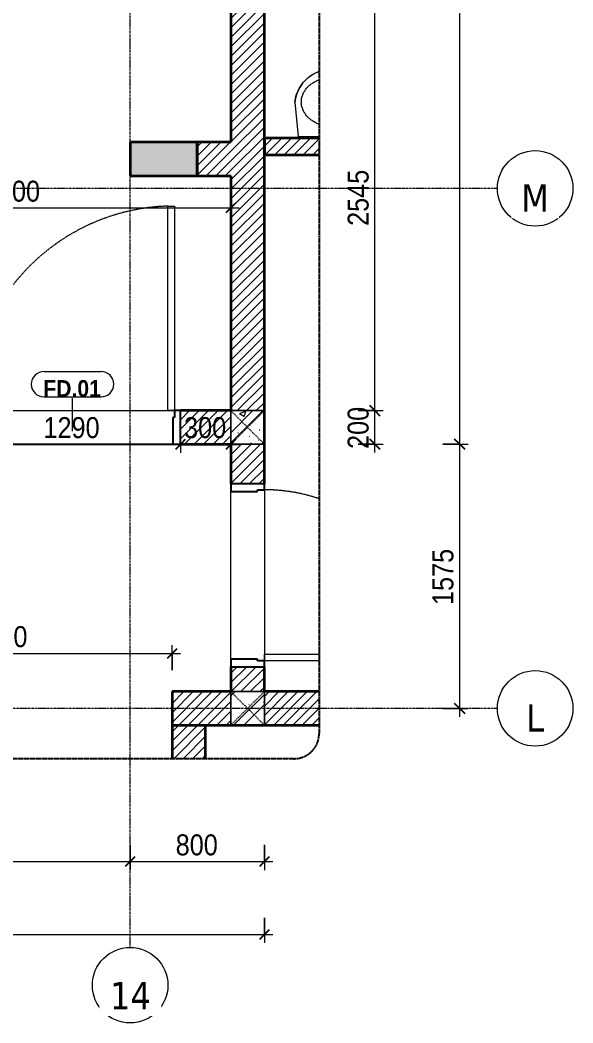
# Model space of a CAD drawing. Header units: millimetres. Extents: x 112507 to 177976, y -4970 to 80839.
# Drawn here: x 117597 to 120891, y 68062 to 74040 of the extents above; entities that cross this region are included whole.
import ezdxf

# ---------------------------------------------------------------- set-up
doc = ezdxf.new("R2010")
doc.units = ezdxf.units.MM
for name, pattern in [('Dash', [6, 3, -3]), ('Dash - Tight', [4.5, 3, -1.5]), ('Grid Line', [22.225, 12.7, -3.175, 3.175, -3.175]), ('Hidden', [7.14375, 4.7625, -2.38125])]:
    doc.linetypes.add(name, pattern=pattern)
for name, color, linetype, lineweight in [('0-1', 7, 'Continuous', 5), ('A-ANNO-DIMS', 211, 'Continuous', 9), ('A-ANNO-DIMS-50', 211, 'Continuous', 9), ('A-DETL-GENF-1', 250, 'Continuous', 18), ('A-DETL-GENF-2', 92, 'Dash - Tight', 18), ('A-DETL-GENF-4', 92, 'Hidden', 25), ('A-DETL-THIN-1', 250, 'Continuous', 18), ('A-DOOR', 31, 'Continuous', 18), ('A-DOOR-1', 250, 'Continuous', 18), ('A-DOOR-2', 10, 'Continuous', 25), ('A-DOOR-FRAM', 31, 'Continuous', 25), ('A-DOOR-IDEN', 31, 'Continuous', 9), ('A-FLOR', 192, 'Continuous', 18), ('A-FLOR-1', 250, 'Continuous', 18), ('A-WALL', 113, 'Continuous', 18), ('A-WALL-1', 7, 'Continuous', 35), ('A-WALL-2', 250, 'Continuous', 18), ('A-WALL-3', 113, 'Continuous', 35), ('A-WALL-PATT-1', 254, 'Continuous', 18), ('A-WALL-PATT-2', 111, 'Continuous', 18), ('P-SANR-FIXT-1', 250, 'Continuous', 18), ('P-SANR-FIXT-2', 253, 'Continuous', 18), ('S-COLS', 52, 'Continuous', 18), ('S-COLS-1', 9, 'Continuous', 5), ('S-COLS-2', 7, 'Continuous', 35), ('S-COLS-3', 52, 'Dash', 18), ('S-COLS-4', 254, 'Continuous', 18), ('S-COLS-5', 52, 'Continuous', 35), ('S-COLS-HDLN', 52, 'Dash', 18), ('S-GRID-1', 1, 'Grid Line', 9), ('S-GRID-IDEN', 1, 'Continuous', 9)]:
    doc.layers.add(name, color=color, linetype=linetype, lineweight=lineweight)
doc.styles.add('Arial_B', font='arialbd.ttf', dxfattribs={"width": 0.9, "height": 100})
doc.styles.add('Tahoma_B', font='tahomabd.ttf', dxfattribs={"height": 162.5})
doc.styles.add('UTM Avo', font='', dxfattribs={"width": 0.9, "height": 125})
doc.styles.get('UTM Avo').set_extended_font_data('UTM Avo')
doc.dimstyles.new('1_Dim_chi_tiet_2_5', dxfattribs={"dimscale": 304.8, "dimtxt": 124.912619, "dimasz": 0.19685, "dimexe": 0.164042, "dimexo": 0.0625, "dimgap": 0.016404, "dimtad": 1, "dimdec": 0, "dimrnd": 5, "dimzin": 0, "dimdsep": 46, "dimtxsty": 'UTM Avo', "dimblk1": 'OBLIQUE', "dimblk2": 'OBLIQUE', "dimsah": 1, "dimcen": 0.09, "dimdle": 0.164042, "dimazin": 0, "dimtfac": 1, "dimtdec": 4, "dimtix": 1, "dimtmove": 0, "dimatfit": 3, "dimfxl": 0.328084, "dimfxlon": 1, "dimtvp": 1, "dimtolj": 1, "dimtzin": 0, "dimarcsym": 2})
pattern_1 = [(45, (0, 0), (-28.284271, 28.284271), [])]
pattern_2 = [(50, (0, 0), (364.3679, -31.8783), [38.1, -419.1]), (355, (0, 0), (-70.4859, 382.1133), [30.48, -335.28]), (100.451, (30.36, -2.66), (293.885, 350.2334), [32.38, -356.18]), (46.184, (0, 101.6), (542.1585, -84.0858), [57.15, -628.65]), (96.636, (45.2, 94.6), (474.8049, 494.8554), [48.57, -534.27]), (351.184, (0, 101.6), (474.8102, 494.85), [45.72, -502.92]), (21, (50.8, 76.2), (303.2285, -204.53046), [38.1, -419.1]), (326, (50.8, 76.2), (123.6039, 368.376), [30.48, -335.28]), (71.451, (76.07, 59.16), (426.8341, 163.8427), [32.38, -356.18]), (37.5, (0, 0), (6.17665, 169.11015), [3.353, -327.863, 3.353, -337.007, -336.55]), (37.5, (0, 0), (6.17665, 169.11015), [-671.576, 3.353, -333.197]), (7.5, (0, 0), (133.63888, 200.3615), [3.353, -190.703, 3.353, -320.243, -128.27]), (7.5, (0, 0), (133.63888, 200.3615), [-517.652, 3.353, -124.917]), (327.5, (-113.28, 0), (271.18182, -11.45836), [3.353, -123.647, 3.353, -392.887, -525.78]), (327.5, (-113.28, 0), (271.18182, -11.45836), [-523.24, 3.353, -522.427]), (317.5, (-164.08, 0), (296.2585, 50.85285), [3.353, -161.747, 3.353, -259.791, -373.38]), (317.5, (-164.08, 0), (296.2585, 50.85285), [-428.244, 3.353, -370.027]), (45, (0, 0), (-125.72359, 125.72359), []), (45, (0, 190.5), (-125.72359, 125.72359), [])]

# ---------------------------------------------------------------- blocks, each defined once
blk = doc.blocks.new('NCV_TKTC_KET CAU_rvt-1-TKCS_THANG BỘ TB5 - MẶT BẰNG TẦNG 1')
at = {"layer": 'S-COLS-1'}
blk.add_hatch(color=256, dxfattribs=at).paths.add_polyline_path([(118652.6, 73111.9), (118652.6, 73311.9), (118252.6, 73311.9), (118252.6, 73111.9)])
at = {"layer": 'S-COLS-2'}
for p, q in [((118252.6, 73311.9), (118252.6, 73111.9)), ((118652.6, 73311.9), (118252.6, 73311.9)), ((118652.6, 73111.9), (118652.6, 73311.9)), ((118252.6, 73111.9), (118652.6, 73111.9))]:
    blk.add_line(p, q, dxfattribs=at)
blk = doc.blocks.new('DOOR_CW_01 CANH MO-PANEL KINH - DIG_02-800x2200-CỬA NHÔM KÍNH-401063-TKCS_THANG BỘ TB5 - MẶT BẰNG TẦNG 1')
at = {"layer": 'A-DETL-GENF-1'}
for p, q in [((-347, -182), (-347, -62)), ((-347, -62), (-307, -62)), ((-307, -62), (-307, -182)), ((-307, -182), (-347, -182)), ((-347, -196), (-341, -196)), ((-347, -638), (-347, -196)), ((-341, -196), (-341, -182)), ((-341, -182), (-313, -182)), ((-313, -182), (-313, -196)), ((-307, -196), (-313, -196)), ((-307, -196), (-307, -638)), ((-392, -637), (-392, -716.5)), ((-384, -699.5), (-384, -637)), ((-383.9, -611.2), (-377.3, -615.8)), ((-347, -638), (-341, -638)), ((-307, -652), (-347, -652)), ((-347, -652), (-347, -772)), ((-341, -652), (-341, -638)), ((-313, -652), (-341, -652)), ((-307, -638), (-313, -638)), ((-313, -638), (-313, -652)), ((-307, -772), (-307, -652)), ((-270.1, -611.2), (-276.7, -615.8)), ((-270, -699.5), (-270, -637)), ((-262, -637), (-262, -716.5)), ((-349, -703.5), (-380, -703.5)), ((-349, -692.2), (-349, -731.8)), ((-347, -692.2), (-349, -692.2)), ((-347, -692.2), (-347, -731.8)), ((-307, -692.2), (-307, -731.8)), ((-307, -692.2), (-305, -692.2)), ((-305, -692.2), (-305, -731.8)), ((-305, -703.5), (-274, -703.5)), ((-349, -720.5), (-388, -720.5)), ((-349, -731.8), (-347, -731.8)), ((-347, -772), (-307, -772)), ((-305, -731.8), (-307, -731.8)), ((-305, -720.5), (-266, -720.5))]:
    blk.add_line(p, q, dxfattribs=at)
blk.add_circle((-357, -60), 10, dxfattribs=at)
for centre, radius, start, end in [((-347, -637), 45, 145, 180), ((-347, -637), 37, 145, 180), ((-307, -637), 37, 0, 35), ((-307, -637), 45, 360, 35), ((-388, -716.5), 4, 180, 270), ((-380, -699.5), 4, 180, 270), ((-274, -699.5), 4, 270, 0), ((-266, -716.5), 4, 270, 0), ((-357, -60), 714, 268, 284.87924)]:
    blk.add_arc(centre, radius, start, end, dxfattribs=at)
at = {"layer": 'A-DOOR-1'}
blk.add_line((-357, -50), (-332, -50), dxfattribs=at)
at = {"layer": 'A-DOOR-2'}
for p, q in [((-400, -50), (-400, 50)), ((-400, 50), (-350, 50)), ((-350, 50), (-350, 0)), ((-360, -50), (-400, -50)), ((-360, 0), (-360, -50)), ((-350, 0), (-360, 0))]:
    blk.add_line(p, q, dxfattribs=at)
blk = doc.blocks.new('bonruatreo - Chậu rửa-401074-TKCS_THANG BỘ TB5 - MẶT BẰNG TẦNG 1')
at = {"layer": 'P-SANR-FIXT-2'}
for p, q in [((165, 0), (73.7, 0)), ((198.4, 0), (73.7, 0)), ((218.6, -205), (198.4, 0))]:
    blk.add_line(p, q, dxfattribs=at)
at = {"layer": 'P-SANR-FIXT-2', "flags": 128}
blk.add_lwpolyline([(218.6, -205), (209.7, -246.6), (192.9, -285.8), (168.9, -321), (138.6, -350.9), (103.1, -374.4), (73.7, -386.5)], dxfattribs=at)
at = {"layer": 'P-SANR-FIXT-2'}
blk.add_arc((0, -180), 220, 289.58705, 353.47502, dxfattribs=at)
for points, knots in [([(73.7, -72.6), (74.6, -72.9), (82.4, -75.8), (96.9, -82.1), (116.1, -93.4), (133.8, -107.1), (149.5, -123), (162.5, -141.2), (172.4, -161.2), (178.6, -182.7), (180, -197.6), (180, -205)], [-0.3531926, -0.3531926, -0.3531926, -0.3531926, -0.3478261, -0.3043478, -0.2608696, -0.2173913, -0.173913, -0.1304348, -0.0869565, -0.0434783, 0, 0, 0, 0]), ([(180, -205), (180, -212.4), (178.6, -227.3), (172.4, -248.8), (162.5, -268.8), (149.5, -287), (133.8, -302.9), (116.1, -316.6), (96.9, -327.9), (82.4, -334.2), (74.6, -337.1), (73.7, -337.4)], [-1, -1, -1, -1, -0.9565217, -0.9130435, -0.8695652, -0.826087, -0.7826087, -0.7391304, -0.6956522, -0.6521739, -0.6468074, -0.6468074, -0.6468074, -0.6468074])]:
    blk.add_open_spline(points, degree=3, knots=knots, dxfattribs=at)
blk = doc.blocks.new('DOOR_CW_01 CANH MO-PANEL KINH - DIG_02-800x2200-CỬA NHÔM KÍNH-400864-TKCS_THANG BỘ TB5 - MẶT BẰNG TẦNG 1')
at = {"layer": 'A-DETL-GENF-1'}
for p, q in [((-349, 720.5), (-388, 720.5)), ((-349, 731.8), (-347, 731.8)), ((-349, 692.2), (-349, 731.8)), ((-347, 772), (-307, 772)), ((-347, 652), (-347, 772)), ((-347, 692.2), (-347, 731.8)), ((-307, 772), (-307, 652)), ((-307, 692.2), (-307, 731.8)), ((-305, 731.8), (-307, 731.8)), ((-305, 692.2), (-305, 731.8)), ((-305, 720.5), (-266, 720.5)), ((-392, 637), (-392, 716.5)), ((-384, 699.5), (-384, 637)), ((-349, 703.5), (-380, 703.5)), ((-347, 692.2), (-349, 692.2)), ((-307, 692.2), (-305, 692.2)), ((-305, 703.5), (-274, 703.5)), ((-270, 699.5), (-270, 637)), ((-262, 637), (-262, 716.5)), ((-383.9, 611.2), (-377.3, 615.8)), ((-307, 652), (-347, 652)), ((-347, 638), (-341, 638)), ((-347, 638), (-347, 196)), ((-313, 652), (-341, 652)), ((-341, 652), (-341, 638)), ((-313, 638), (-313, 652)), ((-307, 638), (-313, 638)), ((-307, 196), (-307, 638)), ((-270.1, 611.2), (-276.7, 615.8)), ((-347, 196), (-341, 196)), ((-307, 182), (-347, 182)), ((-347, 182), (-347, 62)), ((-341, 196), (-341, 182)), ((-341, 182), (-313, 182)), ((-307, 196), (-313, 196)), ((-313, 182), (-313, 196)), ((-307, 62), (-307, 182)), ((-347, 62), (-307, 62))]:
    blk.add_line(p, q, dxfattribs=at)
blk.add_circle((-357, 60), 10, dxfattribs=at)
for centre, radius, start, end in [((-388, 716.5), 4, 90, 180), ((-357, 60), 714, 80.54318, 92), ((-266, 716.5), 4, 0, 90), ((-380, 699.5), 4, 90, 180), ((-274, 699.5), 4, 0, 90), ((-347, 637), 45, 180, 215), ((-347, 637), 37, 180, 215), ((-307, 637), 37, 325, 0), ((-307, 637), 45, 325, 0)]:
    blk.add_arc(centre, radius, start, end, dxfattribs=at)
at = {"layer": 'A-DOOR-1'}
blk.add_line((-357, 50), (-332, 50), dxfattribs=at)
at = {"layer": 'A-DOOR-2'}
for p, q in [((-360, 50), (-400, 50)), ((-400, 50), (-400, -50)), ((-360, 0), (-360, 50)), ((-350, 0), (-360, 0)), ((-350, -50), (-350, 0)), ((-400, -50), (-350, -50))]:
    blk.add_line(p, q, dxfattribs=at)
blk = doc.blocks.new('bonruatreo - Chậu rửa-348246-TKCS_THANG BỘ TB5 - MẶT BẰNG TẦNG 1')
at = {"layer": 'P-SANR-FIXT-2'}
for p, q in [((198.4, 0), (218.6, 205)), ((165, 0), (140, 0)), ((140, 0), (198.4, 0))]:
    blk.add_line(p, q, dxfattribs=at)
at = {"layer": 'P-SANR-FIXT-2', "flags": 128}
blk.add_lwpolyline([(140, 349.3), (168, 322), (192.2, 287), (209.2, 247.9), (218.4, 206.4), (218.6, 205)], dxfattribs=at)
at = {"layer": 'P-SANR-FIXT-2'}
blk.add_arc((0, 180), 220, 6.52498, 50.19687, dxfattribs=at)
for points, knots in [([(140.3, 296.2), (143.3, 293.1), (151.3, 284.5), (162.5, 268.8), (172.4, 248.8), (178.6, 227.3), (180, 212.4), (180, 205)], [-0.1991814, -0.1991814, -0.1991814, -0.1991814, -0.173913, -0.1304348, -0.0869565, -0.0434783, 0, 0, 0, 0]), ([(180, 205), (180, 197.6), (178.6, 182.7), (172.4, 161.2), (162.5, 141.2), (151.3, 125.5), (143.3, 116.9), (140.3, 113.8)], [-1, -1, -1, -1, -0.9565217, -0.9130435, -0.8695652, -0.826087, -0.8008186, -0.8008186, -0.8008186, -0.8008186])]:
    blk.add_open_spline(points, degree=3, knots=knots, dxfattribs=at)
blk = doc.blocks.new('NCV_TKTC_TANG 1_rvt-1-TKCS_THANG BỘ TB5 - MẶT BẰNG TẦNG 1')
at = {"layer": 'A-WALL-PATT-1'}
h = blk.add_hatch(dxfattribs=at)
h.set_pattern_fill('FP_1', color=256, style=0, pattern_type=2)
h.set_pattern_definition(pattern_1)
h.paths.add_polyline_path([(114152.6, 75236.9), (114152.6, 75336.9), (114052.6, 75336.9), (114052.6, 75236.9)])
h = blk.add_hatch(dxfattribs=at)
h.set_pattern_fill('FP_1', color=256, style=0, pattern_type=2)
h.set_pattern_definition(pattern_1)
h.paths.add_polyline_path([(119052.6, 75236.9), (119152.6, 75236.9), (119152.6, 75336.9), (119052.6, 75336.9), (119052.6, 75286.9)])
h = blk.add_hatch(dxfattribs=at)
h.set_pattern_fill('FP_1', color=256, style=0, pattern_type=2)
h.set_pattern_definition(pattern_1)
h.paths.add_polyline_path([(114152.6, 73236.9), (114152.6, 73336.9), (113892.6, 73336.9), (113892.6, 73236.9)])
h = blk.add_hatch(dxfattribs=at)
h.set_pattern_fill('FP_1', color=256, style=0, pattern_type=2)
h.set_pattern_definition(pattern_1)
h.paths.add_polyline_path([(119052.6, 73236.9), (119378.9, 73236.9), (119378.9, 73336.9), (119052.6, 73336.9), (119052.6, 73274.9)])
at = {"layer": 'A-DETL-THIN-1'}
for p, q in [((114152.6, 73340.4), (113892.6, 73340.4)), ((119052.6, 73340.4), (119378.9, 73340.4))]:
    blk.add_line(p, q, dxfattribs=at)
at = {"layer": 'A-FLOR-1'}
for p, q in [((113892.6, 75336.9), (114002.6, 75336.9)), ((119202.6, 75336.9), (119378.9, 75336.9)), ((119052.6, 75236.9), (119052.6, 73336.9)), ((119052.6, 73236.9), (119052.6, 70036.9)), ((114152.6, 70230.3), (114152.6, 71250.3)), ((116252.6, 69636.9), (116252.6, 69761.9))]:
    blk.add_line(p, q, dxfattribs=at)
at = {"layer": 'A-WALL-1'}
for p, q in [((114152.6, 75336.9), (114052.6, 75336.9)), ((114152.6, 75236.9), (114152.6, 75336.9)), ((119152.6, 75336.9), (119052.6, 75336.9)), ((119052.6, 75336.9), (119052.6, 75236.9)), ((114052.6, 75236.9), (114152.6, 75236.9)), ((119052.6, 75236.9), (119152.6, 75236.9)), ((114152.6, 73336.9), (113892.6, 73336.9)), ((114152.6, 73236.9), (114152.6, 73336.9)), ((119378.9, 73336.9), (119052.6, 73336.9)), ((119052.6, 73336.9), (119052.6, 73236.9)), ((113892.6, 73236.9), (114152.6, 73236.9)), ((119052.6, 73236.9), (119378.9, 73236.9))]:
    blk.add_line(p, q, dxfattribs=at)
at = {"layer": 'A-WALL-2'}
for p, q in [((113892.6, 75336.9), (114002.6, 75336.9)), ((119202.6, 75336.9), (119378.9, 75336.9)), ((114012.6, 75236.9), (113892.6, 75236.9)), ((119378.9, 75236.9), (119192.6, 75236.9))]:
    blk.add_line(p, q, dxfattribs=at)
at = {"layer": 'A-DOOR-1', "rotation": 180}
blk.add_blockref('DOOR_CW_01 CANH MO-PANEL KINH - DIG_02-800x2200-CỬA NHÔM KÍNH-400864-TKCS_THANG BỘ TB5 - MẶT BẰNG TẦNG 1', (113652.6, 75286.9), dxfattribs=at)
at = {"layer": 'A-DOOR-1'}
blk.add_blockref('DOOR_CW_01 CANH MO-PANEL KINH - DIG_02-800x2200-CỬA NHÔM KÍNH-401063-TKCS_THANG BỘ TB5 - MẶT BẰNG TẦNG 1', (119552.6, 75286.9), dxfattribs=at)
at = {"layer": 'P-SANR-FIXT-1', "rotation": 180}
blk.add_blockref('bonruatreo - Chậu rửa-401074-TKCS_THANG BỘ TB5 - MẶT BẰNG TẦNG 1', (119452.6, 73346.9), dxfattribs=at)
at = {"layer": 'P-SANR-FIXT-1'}
blk.add_blockref('bonruatreo - Chậu rửa-348246-TKCS_THANG BỘ TB5 - MẶT BẰNG TẦNG 1', (113752.6, 73346.9), dxfattribs=at)
blk = doc.blocks.new('FD_01 - FD_01-1200x2200mm-V10-TKCS_THANG BỘ TB5 - MẶT BẰNG TẦNG 1')
at = {"layer": 'A-DETL-GENF-2'}
for p, q in [((570, 100), (570, 1320)), ((570, 1320), (610, 1320)), ((610, 1320), (610, 100)), ((610, 100), (570, 100))]:
    blk.add_line(p, q, dxfattribs=at)
blk.add_arc((610, 100), 1220, 91.87889, 180, dxfattribs=at)
at = {"layer": 'A-DOOR-FRAM'}
for p, q in [((-610, 100), (-645, 100)), ((-645, 100), (-645, -100)), ((-610, 60), (-610, 100)), ((-600, 60), (-610, 60)), ((-600, -100), (-600, 60)), ((610, 60), (600, 60)), ((600, 60), (600, -100)), ((645, 100), (610, 100)), ((610, 100), (610, 60)), ((645, -100), (645, 100)), ((-645, -100), (-600, -100)), ((600, -100), (645, -100))]:
    blk.add_line(p, q, dxfattribs=at)
blk = doc.blocks.new('FD_05 - FD_05-1000x2200mm-835434-TKCS_THANG BỘ TB5 - MẶT BẰNG TẦNG 1')
at = {"layer": 'A-DETL-GENF-2'}
for p, q in [((470, 100), (470, 426.4)), ((510, 426.4), (510, 100)), ((510, 100), (470, 100))]:
    blk.add_line(p, q, dxfattribs=at)
blk.add_arc((510, 100), 1020, 161.3162, 180, dxfattribs=at)
at = {"layer": 'A-DOOR-FRAM'}
for p, q in [((-510, 100), (-545, 100)), ((-545, 100), (-545, -100)), ((-510, 60), (-510, 100)), ((-500, 60), (-510, 60)), ((-500, -100), (-500, 60)), ((510, 60), (500, 60)), ((500, 60), (500, -100)), ((545, 100), (510, 100)), ((510, 100), (510, 60)), ((545, -100), (545, 100)), ((-545, -100), (-500, -100)), ((500, -100), (545, -100))]:
    blk.add_line(p, q, dxfattribs=at)
blk = doc.blocks.new('G1_SOF - BO TRU - 200x200-3051103-TKCS_THANG BỘ TB5 - MẶT BẰNG TẦNG 1')
at = {"layer": 'S-COLS-HDLN'}
for p, q in [((-100, -100), (100, 100)), ((100, -100), (-100, 100))]:
    blk.add_line(p, q, dxfattribs=at)
blk = doc.blocks.new('BORDER VIEW - BORDER VIEW-3764658-TKCS_THANG BỘ TB5 - MẶT BẰNG TẦNG 1')
at = {"layer": 'A-DETL-GENF-4'}
for p, q in [((5486.3, 9613.8), (5486.3, 150)), ((5336.3, 0), (150, 0))]:
    blk.add_line(p, q, dxfattribs=at)
blk.add_arc((5336.3, 150), 150, 270, 0, dxfattribs=at)
blk = doc.blocks.new('Grid - M_Grid Head - Circle-353313-TKCS_THANG BỘ TB5 - MẶT BẰNG TẦNG 1')
at = {"layer": 'S-GRID-IDEN'}
blk.add_circle((0, 0), 4.5, dxfattribs=at)
blk = doc.blocks.new('DIMBLOCK1-TKCS_THANG BỘ TB5 - MẶT BẰNG TẦNG 1')
at = {"layer": 'A-ANNO-DIMS-50'}
for p, q in [((119610.9, 71711.9), (119760.9, 71711.9)), ((119710.9, 71711.9), (119610.9, 71711.9)), ((119710.9, 71461.9), (119710.9, 71711.9)), ((119610.9, 71511.9), (119760.9, 71511.9)), ((119710.9, 71511.9), (119610.9, 71511.9))]:
    blk.add_line(p, q, dxfattribs=at)
at = {"layer": 'A-ANNO-DIMS-50', "lineweight": 25}
for p, q in [((119710.9, 71711.9), (119680.9, 71741.9)), ((119710.9, 71711.9), (119740.9, 71681.9)), ((119710.9, 71511.9), (119680.9, 71541.9)), ((119710.9, 71511.9), (119740.9, 71481.9))]:
    blk.add_line(p, q, dxfattribs=at)
at = {"layer": 'A-ANNO-DIMS-50', "color": 0, "insert": (119548.5, 71483.6), "char_height": 125, "width": 308.118, "attachment_point": 1, "rotation": 90, "line_spacing_factor": 1.110334, "style": 'UTM Avo'}
blk.add_mtext('200', dxfattribs=at)
blk = doc.blocks.new('_Oblique')
at = {"color": 0, "linetype": 'ByBlock', "lineweight": -2}
blk.add_line((-0.5, -0.5), (0.5, 0.5), dxfattribs=at)
blk = doc.blocks.new('DIMBLOCK2-TKCS_THANG BỘ TB5 - MẶT BẰNG TẦNG 1')
at = {"layer": 'A-ANNO-DIMS-50', "lineweight": 25}
for p, q in [((119710.9, 74256.9), (119680.9, 74286.9)), ((119710.9, 74256.9), (119740.9, 74226.9)), ((119710.9, 71711.9), (119680.9, 71741.9)), ((119710.9, 71711.9), (119740.9, 71681.9))]:
    blk.add_line(p, q, dxfattribs=at)
at = {"layer": 'A-ANNO-DIMS-50'}
for p, q in [((119610.9, 74256.9), (119760.9, 74256.9)), ((119710.9, 74256.9), (119610.9, 74256.9)), ((119710.9, 71711.9), (119710.9, 74256.9)), ((119610.9, 71711.9), (119760.9, 71711.9)), ((119710.9, 71711.9), (119610.9, 71711.9))]:
    blk.add_line(p, q, dxfattribs=at)
at = {"layer": 'A-ANNO-DIMS-50', "color": 0, "insert": (119548.5, 72813.3), "char_height": 125, "width": 410.824, "attachment_point": 1, "rotation": 90, "line_spacing_factor": 1.110334, "style": 'UTM Avo'}
blk.add_mtext('2545', dxfattribs=at)
blk = doc.blocks.new('DIMBLOCK6-TKCS_THANG BỘ TB5 - MẶT BẰNG TẦNG 1')
at = {"layer": 'A-ANNO-DIMS-50'}
for p, q in [((120116.1, 71511.9), (120266.1, 71511.9)), ((120216.1, 71511.9), (120116.1, 71511.9)), ((120216.1, 69886.9), (120216.1, 71511.9)), ((120116.1, 69936.9), (120266.1, 69936.9)), ((120216.1, 69936.9), (120116.1, 69936.9))]:
    blk.add_line(p, q, dxfattribs=at)
at = {"layer": 'A-ANNO-DIMS-50', "lineweight": 25}
for p, q in [((120216.1, 71511.9), (120186.1, 71541.9)), ((120216.1, 71511.9), (120246.1, 71481.9)), ((120216.1, 69936.9), (120186.1, 69966.9)), ((120216.1, 69936.9), (120246.1, 69906.9))]:
    blk.add_line(p, q, dxfattribs=at)
at = {"layer": 'A-ANNO-DIMS-50', "color": 0, "insert": (120053.7, 70553.3), "char_height": 125, "width": 410.824, "attachment_point": 1, "rotation": 90, "line_spacing_factor": 1.110334, "style": 'UTM Avo'}
blk.add_mtext('1575', dxfattribs=at)
blk = doc.blocks.new('DIMBLOCK7-TKCS_THANG BỘ TB5 - MẶT BẰNG TẦNG 1')
at = {"layer": 'A-ANNO-DIMS-50', "lineweight": 25}
for p, q in [((120216.1, 78236.9), (120186.1, 78266.9)), ((120216.1, 78236.9), (120246.1, 78206.9)), ((120216.1, 71511.9), (120186.1, 71541.9)), ((120216.1, 71511.9), (120246.1, 71481.9))]:
    blk.add_line(p, q, dxfattribs=at)
at = {"layer": 'A-ANNO-DIMS-50'}
for p, q in [((120216.1, 71511.9), (120216.1, 78286.9)), ((120116.1, 78236.9), (120266.1, 78236.9)), ((120216.1, 78236.9), (120116.1, 78236.9)), ((120116.1, 71511.9), (120266.1, 71511.9)), ((120216.1, 71511.9), (120116.1, 71511.9))]:
    blk.add_line(p, q, dxfattribs=at)
at = {"layer": 'A-ANNO-DIMS-50', "color": 0, "insert": (120053.7, 74703.3), "char_height": 125, "width": 410.824, "attachment_point": 1, "rotation": 90, "line_spacing_factor": 1.110334, "style": 'UTM Avo'}
blk.add_mtext('6725', dxfattribs=at)
blk = doc.blocks.new('STN_Door Tag - STN_Door Tag-1788670-TKCS_THANG BỘ TB5 - MẶT BẰNG TẦNG 1')
at = {"layer": 'A-DOOR-IDEN'}
for p, q in [((-3.37, 1.49), (3.43, 1.49)), ((-3.37, -1.52), (3.43, -1.52))]:
    blk.add_line(p, q, dxfattribs=at)
for centre, start, end in [((-3.37, -0.01), 90, 270), ((3.43, -0.01), 270, 90)]:
    blk.add_arc(centre, 1.51, start, end, dxfattribs=at)
blk = doc.blocks.new('DIMBLOCK26-TKCS_THANG BỘ TB5 - MẶT BẰNG TẦNG 1')
at = {"layer": 'A-ANNO-DIMS-50'}
for p, q in [((116452.6, 70364.6), (116452.6, 70214.6)), ((116452.6, 70264.6), (116452.6, 70364.6)), ((118502.6, 70164.6), (118502.6, 70314.6)), ((116402.6, 70264.6), (118552.6, 70264.6)), ((118502.6, 70264.6), (118502.6, 70164.6))]:
    blk.add_line(p, q, dxfattribs=at)
at = {"layer": 'A-ANNO-DIMS-50', "lineweight": 25}
for p, q in [((116452.6, 70264.6), (116422.6, 70234.6)), ((116452.6, 70264.6), (116482.6, 70294.6)), ((118502.6, 70264.6), (118472.6, 70234.6)), ((118502.6, 70264.6), (118532.6, 70294.6))]:
    blk.add_line(p, q, dxfattribs=at)
at = {"layer": 'A-ANNO-DIMS-50', "color": 0, "insert": (117306.4, 70427), "char_height": 125, "width": 410.824, "attachment_point": 1, "line_spacing_factor": 1.110334, "style": 'UTM Avo'}
blk.add_mtext('2050', dxfattribs=at)
blk = doc.blocks.new('DIMBLOCK27-TKCS_THANG BỘ TB5 - MẶT BẰNG TẦNG 1')
at = {"layer": 'A-ANNO-DIMS-50'}
for p, q in [((114152.6, 68688.7), (114152.6, 68538.7)), ((114152.6, 68588.7), (114152.6, 68688.7)), ((119052.5, 68688.7), (119052.5, 68538.7)), ((119052.5, 68588.7), (119052.5, 68688.7)), ((114102.6, 68588.7), (119102.5, 68588.7))]:
    blk.add_line(p, q, dxfattribs=at)
at = {"layer": 'A-ANNO-DIMS-50', "lineweight": 25}
for p, q in [((114152.6, 68588.7), (114122.6, 68558.7)), ((114152.6, 68588.7), (114182.6, 68618.7)), ((119052.5, 68588.7), (119022.5, 68558.7)), ((119052.5, 68588.7), (119082.5, 68618.7))]:
    blk.add_line(p, q, dxfattribs=at)
at = {"layer": 'A-ANNO-DIMS-50', "color": 0, "insert": (116431.4, 68751.1), "char_height": 125, "width": 410.824, "attachment_point": 1, "line_spacing_factor": 1.110334, "style": 'UTM Avo'}
blk.add_mtext('4900', dxfattribs=at)
blk = doc.blocks.new('DIMBLOCK29-TKCS_THANG BỘ TB5 - MẶT BẰNG TẦNG 1')
at = {"layer": 'A-ANNO-DIMS-50'}
for p, q in [((114952.6, 69123.2), (114952.6, 68973.2)), ((114952.6, 69023.2), (114952.6, 69123.2)), ((118252.6, 69123.2), (118252.6, 68973.2)), ((118252.6, 69023.2), (118252.6, 69123.2)), ((114952.6, 69023.2), (118252.6, 69023.2))]:
    blk.add_line(p, q, dxfattribs=at)
at = {"layer": 'A-ANNO-DIMS-50', "lineweight": 25}
for p, q in [((114952.6, 69023.2), (114922.6, 68993.2)), ((114952.6, 69023.2), (114982.6, 69053.2)), ((118252.6, 69023.2), (118222.6, 68993.2)), ((118252.6, 69023.2), (118282.6, 69053.2))]:
    blk.add_line(p, q, dxfattribs=at)
at = {"layer": 'A-ANNO-DIMS-50', "color": 0, "insert": (116431.4, 69185.6), "char_height": 125, "width": 410.824, "attachment_point": 1, "line_spacing_factor": 1.110334, "style": 'UTM Avo'}
blk.add_mtext('3300', dxfattribs=at)
blk = doc.blocks.new('DIMBLOCK30-TKCS_THANG BỘ TB5 - MẶT BẰNG TẦNG 1')
at = {"layer": 'A-ANNO-DIMS-50'}
for p, q in [((118252.6, 69123.2), (118252.6, 68973.2)), ((118252.6, 69023.2), (118252.6, 69123.2)), ((119052.5, 69123.2), (119052.5, 68973.2)), ((119052.5, 69023.2), (119052.5, 69123.2)), ((118252.6, 69023.2), (119102.5, 69023.2))]:
    blk.add_line(p, q, dxfattribs=at)
at = {"layer": 'A-ANNO-DIMS-50', "lineweight": 25}
for p, q in [((118252.6, 69023.2), (118222.6, 68993.2)), ((118252.6, 69023.2), (118282.6, 69053.2)), ((119052.5, 69023.2), (119022.5, 68993.2)), ((119052.5, 69023.2), (119082.5, 69053.2))]:
    blk.add_line(p, q, dxfattribs=at)
at = {"layer": 'A-ANNO-DIMS-50', "color": 0, "insert": (118524.1, 69185.6), "char_height": 125, "width": 308.118, "attachment_point": 1, "line_spacing_factor": 1.110334, "style": 'UTM Avo'}
blk.add_mtext('800', dxfattribs=at)
blk = doc.blocks.new('DIMBLOCK32-TKCS_THANG BỘ TB5 - MẶT BẰNG TẦNG 1')
at = {"layer": 'A-ANNO-DIMS-50'}
for p, q in [((117262.5, 71610.9), (117262.5, 71460.9)), ((117262.5, 71510.9), (117262.5, 71610.9)), ((118552.5, 71610.9), (118552.5, 71460.9)), ((118552.5, 71510.9), (118552.5, 71610.9)), ((117262.5, 71510.9), (118552.5, 71510.9))]:
    blk.add_line(p, q, dxfattribs=at)
at = {"layer": 'A-ANNO-DIMS-50', "lineweight": 25}
for p, q in [((117262.5, 71510.9), (117232.5, 71480.9)), ((117262.5, 71510.9), (117292.5, 71540.9)), ((118552.5, 71510.9), (118522.5, 71480.9)), ((118552.5, 71510.9), (118582.5, 71540.9))]:
    blk.add_line(p, q, dxfattribs=at)
at = {"layer": 'A-ANNO-DIMS-50', "color": 0, "insert": (117736.3, 71673.2), "char_height": 125, "width": 410.824, "attachment_point": 1, "line_spacing_factor": 1.110334, "style": 'UTM Avo'}
blk.add_mtext('1290', dxfattribs=at)
blk = doc.blocks.new('DIMBLOCK33-TKCS_THANG BỘ TB5 - MẶT BẰNG TẦNG 1')
at = {"layer": 'A-ANNO-DIMS-50'}
for p, q in [((118552.5, 71610.9), (118552.5, 71460.9)), ((118552.5, 71510.9), (118552.5, 71610.9)), ((118852.5, 71610.9), (118852.5, 71460.9)), ((118852.5, 71510.9), (118852.5, 71610.9)), ((118552.5, 71510.9), (118902.5, 71510.9))]:
    blk.add_line(p, q, dxfattribs=at)
at = {"layer": 'A-ANNO-DIMS-50', "lineweight": 25}
for p, q in [((118552.5, 71510.9), (118522.5, 71480.9)), ((118552.5, 71510.9), (118582.5, 71540.9)), ((118852.5, 71510.9), (118822.5, 71480.9)), ((118852.5, 71510.9), (118882.5, 71540.9))]:
    blk.add_line(p, q, dxfattribs=at)
at = {"layer": 'A-ANNO-DIMS-50', "color": 0, "insert": (118574.1, 71673.2), "char_height": 125, "width": 308.118, "attachment_point": 1, "line_spacing_factor": 1.110334, "style": 'UTM Avo'}
blk.add_mtext('300', dxfattribs=at)
blk = doc.blocks.new('DIMBLOCK36-TKCS_THANG BỘ TB5 - MẶT BẰNG TẦNG 1')
at = {"layer": 'A-ANNO-DIMS-50'}
for p, q in [((118852.5, 73020.4), (118852.5, 72870.4)), ((118852.5, 72920.4), (118852.5, 73020.4)), ((116252.6, 72820.4), (116252.6, 72970.4)), ((116252.6, 72920.4), (118902.5, 72920.4)), ((116252.6, 72920.4), (116252.6, 72820.4))]:
    blk.add_line(p, q, dxfattribs=at)
at = {"layer": 'A-ANNO-DIMS-50', "lineweight": 25}
for p, q in [((116252.6, 72920.4), (116282.6, 72950.4)), ((118852.5, 72920.4), (118882.5, 72950.4)), ((116252.6, 72920.4), (116222.6, 72890.4)), ((118852.5, 72920.4), (118822.5, 72890.4))]:
    blk.add_line(p, q, dxfattribs=at)
at = {"layer": 'A-ANNO-DIMS-50', "color": 0, "insert": (117381.4, 73082.8), "char_height": 125, "width": 410.824, "attachment_point": 1, "line_spacing_factor": 1.110334, "style": 'UTM Avo'}
blk.add_mtext('2600', dxfattribs=at)

msp = doc.modelspace()

# ---------------------------------------------------------------- hatches: boundary and pattern name
at = {"layer": 'A-WALL-PATT-2'}
h = msp.add_hatch(dxfattribs=at)
h.set_pattern_fill('FP_1', color=256, style=0, pattern_type=2)
h.set_pattern_definition(pattern_1)
h.paths.add_polyline_path([(118852.5, 70036.9), (119052.5, 70036.9), (119052.5, 70185.3), (118852.5, 70185.3)])
h.paths.add_polyline_path([(119012.5, 71275.3), (119052.5, 71275.3), (119052.5, 71511.9), (118852.5, 71511.9), (118852.5, 71275.3)])
h.paths.add_polyline_path([(118852.5, 71711.9), (119052.5, 71711.9), (119052.5, 74516.9), (118852.5, 74516.9), (118852.5, 72046.8)])
h = msp.add_hatch(dxfattribs=at)
h.set_pattern_fill('FP_1', color=256, style=0, pattern_type=2)
h.set_pattern_definition(pattern_1)
h.paths.add_polyline_path([(118852.5, 73111.9), (118852.5, 73311.9), (118652.6, 73311.9), (118652.6, 73111.9)])
h = msp.add_hatch(dxfattribs=at)
h.set_pattern_fill('FP_1', color=256, style=0, pattern_type=2)
h.set_pattern_definition(pattern_1)
h.paths.add_polyline_path([(116252.6, 71511.9), (117262.5, 71511.9), (117262.5, 71711.9), (116252.6, 71711.9)])
h.paths.add_polyline_path([(118552.5, 71511.9), (118852.5, 71511.9), (118852.5, 71711.9), (118552.5, 71711.9), (118552.5, 71671.9)])
h = msp.add_hatch(dxfattribs=at)
h.set_pattern_fill('FP_1', color=256, style=0, pattern_type=2)
h.set_pattern_definition(pattern_1)
h.paths.add_polyline_path([(118852.5, 69836.9), (118852.5, 70036.9), (118502.5, 70036.9), (118502.5, 69836.9)])
h.paths.add_polyline_path([(119052.5, 69836.9), (119378.9, 69836.9), (119378.9, 70036.9), (119052.5, 70036.9)])
h = msp.add_hatch(dxfattribs=at)
h.set_pattern_fill('FP_1', color=256, style=0, pattern_type=2)
h.set_pattern_definition(pattern_1)
h.paths.add_polyline_path([(118702.6, 69636.9), (118702.6, 69836.9), (118502.6, 69836.9), (118502.6, 69636.9)])
at = {"layer": 'S-COLS-4'}
h = msp.add_hatch(dxfattribs=at)
h.set_pattern_fill('FP_2', color=256, style=0, pattern_type=2)
h.set_pattern_definition(pattern_2)
h.paths.add_polyline_path([(119052.5, 71511.9), (119052.5, 71711.9), (118852.5, 71711.9), (118852.5, 71511.9)])
h = msp.add_hatch(dxfattribs=at)
h.set_pattern_fill('FP_2', color=256, style=0, pattern_type=2)
h.set_pattern_definition(pattern_2)
h.paths.add_polyline_path([(119052.5, 71511.9), (119052.5, 71711.9), (118852.5, 71711.9), (118852.5, 71511.9)])
h = msp.add_hatch(dxfattribs=at)
h.set_pattern_fill('FP_2', color=256, style=0, pattern_type=2)
h.set_pattern_definition(pattern_2)
h.paths.add_polyline_path([(119052.5, 69836.9), (119052.5, 70036.9), (118852.5, 70036.9), (118852.5, 69836.9)])
h = msp.add_hatch(dxfattribs=at)
h.set_pattern_fill('FP_2', color=256, style=0, pattern_type=2)
h.set_pattern_definition(pattern_2)
h.paths.add_polyline_path([(119052.5, 69836.9), (119052.5, 70036.9), (118852.5, 70036.9), (118852.5, 69836.9)])

# ---------------------------------------------------------------- linework, layer by layer
at = {"layer": 'A-DOOR-IDEN'}
msp.add_line((117909.5, 71589.7), (117909.5, 71785.4), dxfattribs=at)
at = {"layer": 'A-FLOR'}
msp.add_line((118502.5, 69636.9), (118502.5, 69836.9), dxfattribs=at)
at = {"layer": 'A-WALL'}
for p, q in [((117297.5, 71711.9), (118517.5, 71711.9)), ((118852.5, 71511.9), (118852.5, 71711.9)), ((118852.5, 71711.9), (119052.5, 71711.9)), ((118507.5, 71511.9), (117307.5, 71511.9)), ((119052.5, 71511.9), (118852.5, 71511.9)), ((118852.5, 70230.3), (118852.5, 71230.3)), ((119052.5, 71240.3), (119052.5, 70220.3)), ((118852.5, 69836.9), (118852.5, 70036.9)), ((118852.5, 70036.9), (119052.5, 70036.9)), ((119052.5, 70036.9), (119052.5, 69836.9))]:
    msp.add_line(p, q, dxfattribs=at)
at = {"layer": 'A-WALL-3'}
for p, q in [((119052.5, 71711.9), (119052.5, 75336.9)), ((118852.5, 74516.9), (118852.5, 73311.9)), ((118852.5, 73311.9), (118652.6, 73311.9)), ((118652.6, 73311.9), (118652.6, 73111.9)), ((118652.6, 73111.9), (118852.5, 73111.9)), ((118852.5, 73111.9), (118852.5, 71711.9)), ((118852.5, 71711.9), (118552.5, 71711.9)), ((118552.5, 71511.9), (118852.5, 71511.9)), ((118852.5, 71511.9), (118852.5, 71275.3)), ((119052.5, 71275.3), (119052.5, 71511.9)), ((118852.5, 70185.3), (118852.5, 70036.9)), ((119052.5, 70036.9), (119052.5, 70185.3)), ((118852.5, 70036.9), (118502.5, 70036.9)), ((118502.5, 70036.9), (118502.5, 69836.9)), ((119378.9, 70036.9), (119052.5, 70036.9)), ((118502.5, 69836.9), (118852.5, 69836.9)), ((118502.6, 69836.9), (118502.6, 69636.9)), ((118702.6, 69636.9), (118702.6, 69836.9)), ((119052.5, 69836.9), (119378.9, 69836.9))]:
    msp.add_line(p, q, dxfattribs=at)
at = {"layer": 'S-COLS'}
for p, q in [((119052.5, 71711.9), (118852.5, 71711.9)), ((118852.5, 71711.9), (118852.5, 71511.9)), ((118852.5, 71511.9), (119052.5, 71511.9)), ((119052.5, 70036.9), (118852.5, 70036.9)), ((118852.5, 70036.9), (118852.5, 69836.9)), ((119052.5, 69836.9), (119052.5, 70036.9))]:
    msp.add_line(p, q, dxfattribs=at)
at = {"layer": 'S-COLS-5'}
for p, q in [((119052.5, 71511.9), (119052.5, 71711.9)), ((118852.5, 69836.9), (119052.5, 69836.9))]:
    msp.add_line(p, q, dxfattribs=at)
at = {"layer": 'S-GRID-1'}
for p, q in [((118252.6, 69761.5), (118252.6, 79111)), ((119190.8, 73036.9), (114206.5, 73036.9)), ((120440.8, 73036.9), (119190.8, 73036.9)), ((119190.8, 69936.9), (114206.5, 69936.9)), ((120440.8, 69936.9), (119190.8, 69936.9)), ((118252.6, 68511.5), (118252.6, 69761.5))]:
    msp.add_line(p, q, dxfattribs=at)

# ---------------------------------------------------------------- block references
at = {"layer": '0-1'}
for name in ['NCV_TKTC_KET CAU_rvt-1-TKCS_THANG BỘ TB5 - MẶT BẰNG TẦNG 1', 'NCV_TKTC_TANG 1_rvt-1-TKCS_THANG BỘ TB5 - MẶT BẰNG TẦNG 1']:
    msp.add_blockref(name, (0, 0), dxfattribs=at)
at = {"layer": 'A-DETL-GENF-2'}
msp.add_blockref('BORDER VIEW - BORDER VIEW-3764658-TKCS_THANG BỘ TB5 - MẶT BẰNG TẦNG 1', (113892.6, 69636.9), dxfattribs=at)
at = {"layer": 'A-DOOR'}
msp.add_blockref('FD_01 - FD_01-1200x2200mm-V10-TKCS_THANG BỘ TB5 - MẶT BẰNG TẦNG 1', (117907.5, 71611.9), dxfattribs=at)
at = {"layer": 'A-DOOR', "rotation": 270.0000000000001}
msp.add_blockref('FD_05 - FD_05-1000x2200mm-835434-TKCS_THANG BỘ TB5 - MẶT BẰNG TẦNG 1', (118952.5, 70730.3), dxfattribs=at)
at = {"layer": 'A-DOOR-IDEN', "xscale": 49.99999999999998, "yscale": 49.99999999999998, "zscale": 49.99999999999998}
msp.add_blockref('STN_Door Tag - STN_Door Tag-1788670-TKCS_THANG BỘ TB5 - MẶT BẰNG TẦNG 1', (117908, 71869.9), dxfattribs=at)
at = {"layer": 'S-COLS-3', "rotation": 180}
for p in [(118952.5, 71611.9), (118952.5, 69936.9)]:
    msp.add_blockref('G1_SOF - BO TRU - 200x200-3051103-TKCS_THANG BỘ TB5 - MẶT BẰNG TẦNG 1', p, dxfattribs=at)
at = {"layer": 'S-GRID-IDEN', "xscale": 49.99999999999998, "yscale": 49.99999999999998, "zscale": 49.99999999999998, "rotation": 89.99999999999987}
for p in [(120665.8, 73036.9), (120665.8, 69936.9)]:
    msp.add_blockref('Grid - M_Grid Head - Circle-353313-TKCS_THANG BỘ TB5 - MẶT BẰNG TẦNG 1', p, dxfattribs=at)
at = {"layer": 'S-GRID-IDEN', "xscale": 49.99999999999998, "yscale": 49.99999999999998, "zscale": 49.99999999999998}
msp.add_blockref('Grid - M_Grid Head - Circle-353313-TKCS_THANG BỘ TB5 - MẶT BẰNG TẦNG 1', (118252.6, 68286.5), dxfattribs=at)

# ---------------------------------------------------------------- texts
at = {"layer": 'A-DOOR-IDEN', "insert": (117906.9, 71843.2), "char_height": 100, "width": 351.45, "attachment_point": 5, "line_spacing_factor": 0.936439, "style": 'Arial_B'}
msp.add_mtext('\\pt2.25,4.5,6.75,9,11.25,13.5,15.75,18,20.25,22.5,24.75,27,29.25,31.5,33.75,36,38.25,40.5,42.75,45,47.25,49.5,51.75,54,56.25,58.5,60.75,63,65.25,67.5,69.75,72;FD.01', dxfattribs=at)

# ---------------------------------------------------------------- dimensions: what is measured, and where the dimension line sits
at = {"layer": 'A-ANNO-DIMS'}
for base, p1, p2, override, picture, middle in [((120216.1, 78236.9), (120116.1, 71511.9), (120116.1, 78236.9), {"dimpost": '<>', "dimfxl": 6725}, 'DIMBLOCK7-TKCS_THANG BỘ TB5 - MẶT BẰNG TẦNG 1', (120146.4, 74874.4)), ((119710.9, 74256.9), (119610.9, 71711.9), (119610.9, 74256.9), {"dimpost": '<>', "dimfxl": 2545}, 'DIMBLOCK2-TKCS_THANG BỘ TB5 - MẶT BẰNG TẦNG 1', (119641.2, 72984.4)), ((119710.9, 71711.9), (119610.9, 71511.9), (119610.9, 71711.9), {"dimpost": '<>', "dimfxl": 200}, 'DIMBLOCK1-TKCS_THANG BỘ TB5 - MẶT BẰNG TẦNG 1', (119641.2, 71611.9)), ((120216.1, 71511.9), (120116.1, 69936.9), (120116.1, 71511.9), {"dimpost": '<>', "dimfxl": 1575}, 'DIMBLOCK6-TKCS_THANG BỘ TB5 - MẶT BẰNG TẦNG 1', (120147.5, 70724.4))]:
    dim = msp.add_linear_dim(base=base, p1=p1, p2=p2, angle=90, dimstyle='1_Dim_chi_tiet_2_5', override=override, dxfattribs=at)
    dim.commit()
    dim.dimension.update_dxf_attribs({"geometry": picture, "text_midpoint": middle})
for base, p1, p2, override, picture, middle in [((118852.5, 72920.4), (116252.6, 72820.4), (118852.5, 73020.4), {"dimpost": '<>', "dimfxl": 2607.609841}, 'DIMBLOCK36-TKCS_THANG BỘ TB5 - MẶT BẰNG TẦNG 1', (117552.5, 72990.1)), ((118552.5, 71510.9), (117262.5, 71610.9), (118552.5, 71610.9), {"dimpost": '<>', "dimfxl": 1290}, 'DIMBLOCK32-TKCS_THANG BỘ TB5 - MẶT BẰNG TẦNG 1', (117907.5, 71580.5)), ((118852.5, 71510.9), (118552.5, 71610.9), (118852.5, 71610.9), {"dimpost": '<>', "dimfxl": 300}, 'DIMBLOCK33-TKCS_THANG BỘ TB5 - MẶT BẰNG TẦNG 1', (118702.5, 71580.5)), ((118502.6, 70264.6), (116452.6, 70364.6), (118502.6, 70164.6), {"dimpost": '<>', "dimfxl": 2059.732992}, 'DIMBLOCK26-TKCS_THANG BỘ TB5 - MẶT BẰNG TẦNG 1', (117477.6, 70334.3)), ((118252.6, 69023.2), (114952.6, 69123.2), (118252.6, 69123.2), {"dimpost": '<>', "dimfxl": 3300}, 'DIMBLOCK29-TKCS_THANG BỘ TB5 - MẶT BẰNG TẦNG 1', (116602.6, 69092.9)), ((119052.5, 69023.2), (118252.6, 69123.2), (119052.5, 69123.2), {"dimpost": '<>', "dimfxl": 799.928669}, 'DIMBLOCK30-TKCS_THANG BỘ TB5 - MẶT BẰNG TẦNG 1', (118652.5, 69092.9)), ((119052.5, 68588.7), (114152.6, 68688.7), (119052.5, 68688.7), {"dimpost": '<>', "dimfxl": 4899.928669}, 'DIMBLOCK27-TKCS_THANG BỘ TB5 - MẶT BẰNG TẦNG 1', (116602.5, 68658.4))]:
    dim = msp.add_linear_dim(base=base, p1=p1, p2=p2, dimstyle='1_Dim_chi_tiet_2_5', override=override, dxfattribs=at)
    dim.commit()
    dim.dimension.update_dxf_attribs({"geometry": picture, "text_midpoint": middle})

# ---------------------------------------------------------------- next in the draw order: texts
at = {"layer": 'S-GRID-IDEN', "char_height": 162.5, "attachment_point": 5, "line_spacing_factor": 0.996129, "style": 'Tahoma_B', "bg_fill": 3, "box_fill_scale": 1.25, "bg_fill_color": 256, "bg_fill_true_color": 13158600, "bg_fill_transparency": 0}
for s, insert, width in [('\\pt634.99962,1269.99925,1905.0005,2540.00013,3174.99975,3809.99937,4445.00062,5080.00025,5714.99987,6349.9995,6985.00075,7620.00037,8255,8889.99962,9524.99925,10160.0005,10795.00013,11429.99975,12064.99938,12700.00063,13335.00025,13969.99988,14604.9995,15240.00075,15875.00038,16510,17144.99963,17779.99925,18415.0005,19050.00013,19684.99975,20319.99938;M', (120665.4, 72979.6), 202), ('\\pt634.99962,1269.99925,1905.0005,2540.00013,3174.99975,3809.99937,4445.00062,5080.00025,5714.99987,6349.9995,6985.00075,7620.00037,8255,8889.99962,9524.99925,10160.0005,10795.00013,11429.99975,12064.99938,12700.00063,13335.00025,13969.99988,14604.9995,15240.00075,15875.00038,16510,17144.99963,17779.99925,18415.0005,19050.00013,19684.99975,20319.99938;L', (120665.4, 69879.7), 129), ('\\pt634.99962,1269.99925,1905.0005,2540.00013,3174.99975,3809.99937,4445.00062,5080.00025,5714.99987,6349.9995,6985.00075,7620.00037,8255,8889.99962,9524.99925,10160.0005,10795.00013,11429.99975,12064.99938,12700.00063,13335.00025,13969.99988,14604.9995,15240.00075,15875.00038,16510,17144.99963,17779.99925,18415.0005,19050.00013,19684.99975,20319.99938;14', (118254.7, 68224.1), 288)]:
    msp.add_mtext(s, dxfattribs=dict(at, insert=insert, width=width))

doc.saveas('drawing.dxf')
